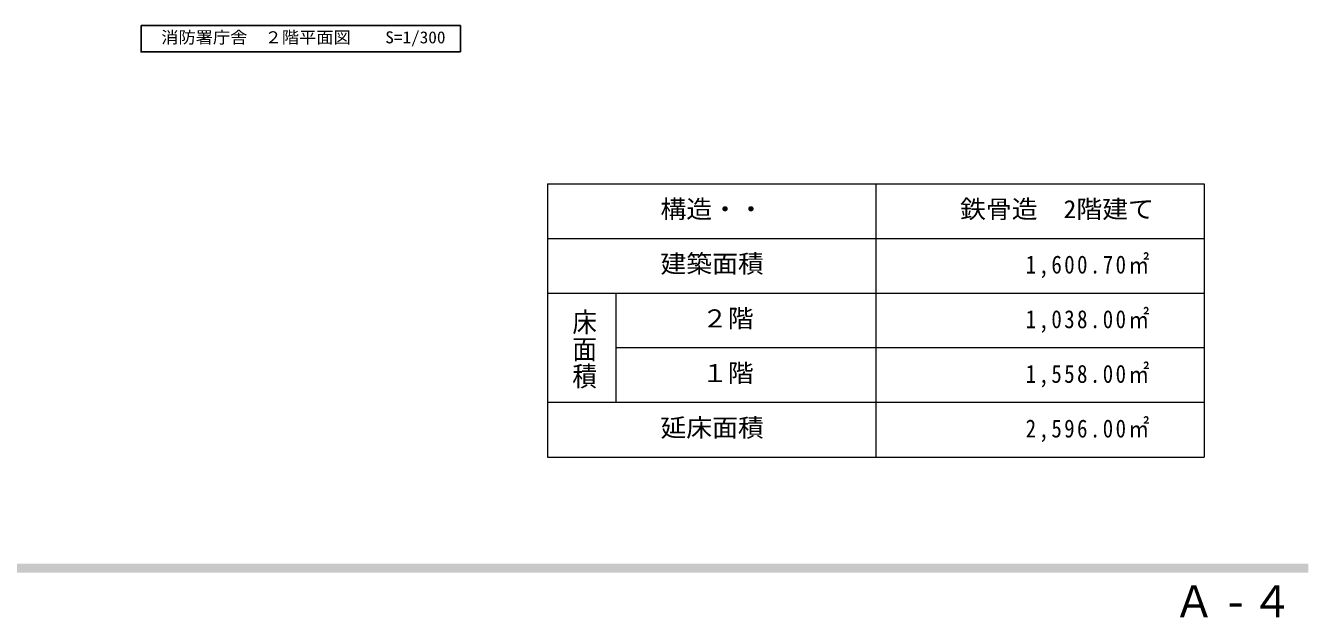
# Model space of a CAD drawing. Units: millimetres at full size; details may follow other scales. Extents: x -57346 to 60518, y -42813 to 41849.
# Drawn here: x 23348 to 58508, y -42813 to -26574 of the extents above; entities that cross this region are included whole.
import ezdxf
from ezdxf.enums import TextEntityAlignment as Align

# ---------------------------------------------------------------- set-up
doc = ezdxf.new("R2010")
doc.units = ezdxf.units.MM
doc.header["$LTSCALE"] = 150
for name, color, linetype, lineweight in [('1-3_中線', 3, 'Continuous', 25), ('1-D_文字', 4, 'Continuous', 9), ('B-0', 7, 'Continuous', 18)]:
    doc.layers.add(name, color=color, linetype=linetype, lineweight=lineweight)
doc.layers.add('B-D', color=3, linetype='Continuous')
doc.layers.add('F-D', color=150, linetype='Continuous')
doc.styles.add('@ＭＳ ゴシック', font='')
doc.styles.add('ＭＳ ゴシック', font='')
doc.styles.get('@ＭＳ ゴシック').set_extended_font_data('@MS Gothic')
doc.styles.get('ＭＳ ゴシック').set_extended_font_data('MS Gothic')

msp = doc.modelspace()

# ---------------------------------------------------------------- linework, layer by layer
at = {"layer": '1-3_中線'}
for p, q in [((26510.4, -26573.5), (35268.5, -26573.5)), ((35268.5, -26573.5), (35268.5, -27294))]:
    msp.add_line(p, q, dxfattribs=at)
msp.add_lwpolyline([(35268.5, -27294), (26510.4, -27294), (26510.4, -26573.5)], dxfattribs=at)
at = {"layer": 'B-0'}
for p, q in [((37650.1, -30917.2), (55650.1, -30917.2)), ((37650.1, -30917.2), (37650.1, -38417.2)), ((46650.1, -30917.2), (46650.1, -38417.2)), ((55650.1, -30917.2), (55650.1, -38417.2)), ((37650.1, -32417.2), (55650.1, -32417.2)), ((37650.1, -33917.2), (55650.1, -33917.2)), ((39527.1, -33917.2), (39527.1, -36917.2)), ((55650.1, -35417.2), (39527.1, -35417.2)), ((55650.1, -36917.2), (37650.1, -36917.2)), ((37650.1, -38417.2), (55650.1, -38417.2))]:
    msp.add_line(p, q, dxfattribs=at)
at = {"layer": 'F-D'}
msp.add_solid([(-57345.7, -41582.1), (-57345.7, -41342.1), (58508.1, -41582.1), (58508.1, -41342.1)], dxfattribs=at)

# ---------------------------------------------------------------- texts
at = {"layer": '1-D_文字', "color": 7, "style": 'ＭＳ ゴシック', "width": 1.05}
msp.add_text('消防署庁舎\u3000２階平面図\u3000\u3000S=1/300', height=329.9, dxfattribs=at).set_placement((27064.5, -27158.8), align=Align.BOTTOM_LEFT)
at = {"layer": 'B-D', "style": 'ＭＳ ゴシック', "width": 1.05}
for s, p in [('構造・・', (40747.6, -32004.7)), ('鉄骨造\u30002階建て', (48960.1, -32004.7)), ('建築面積', (40747.6, -33504.7)), ('２階', (41885.7, -35004.7)), ('１階', (41885.7, -36504.7)), ('延床面積', (40747.6, -38004.7))]:
    msp.add_text(s, height=494.9, dxfattribs=at).set_placement(p, align=Align.BOTTOM_LEFT)
at = {"layer": 'B-D', "style": '@ＭＳ ゴシック', "width": 1.1}
msp.add_text('床面積', height=494.9, rotation=270, dxfattribs=at).set_placement((38266.1, -34329.7), align=Align.BOTTOM_LEFT)
at = {"layer": 'B-D', "char_height": 494.9, "attachment_point": 7, "style": 'ＭＳ ゴシック'}
for s, insert in [('\\T1.23;\\W0.85;1,600.70㎡', (50760.1, -33504.7)), ('\\T1.23;\\W0.85;1,038.00㎡', (50760.1, -35004.7)), ('\\T1.23;\\W0.85;1,558.00㎡', (50760.1, -36504.7)), ('\\T1.23;\\W0.85;2,596.00㎡', (50760.1, -38004.7))]:
    msp.add_mtext(s, dxfattribs=dict(at, insert=insert))
at = {"layer": 'F-D', "color": 2, "insert": (54806.9, -42813.2), "char_height": 879.8, "attachment_point": 7, "style": 'ＭＳ ゴシック'}
msp.add_mtext('\\T1.25;\\W0.95;Ａ-４', dxfattribs=at)

doc.saveas('drawing.dxf')
